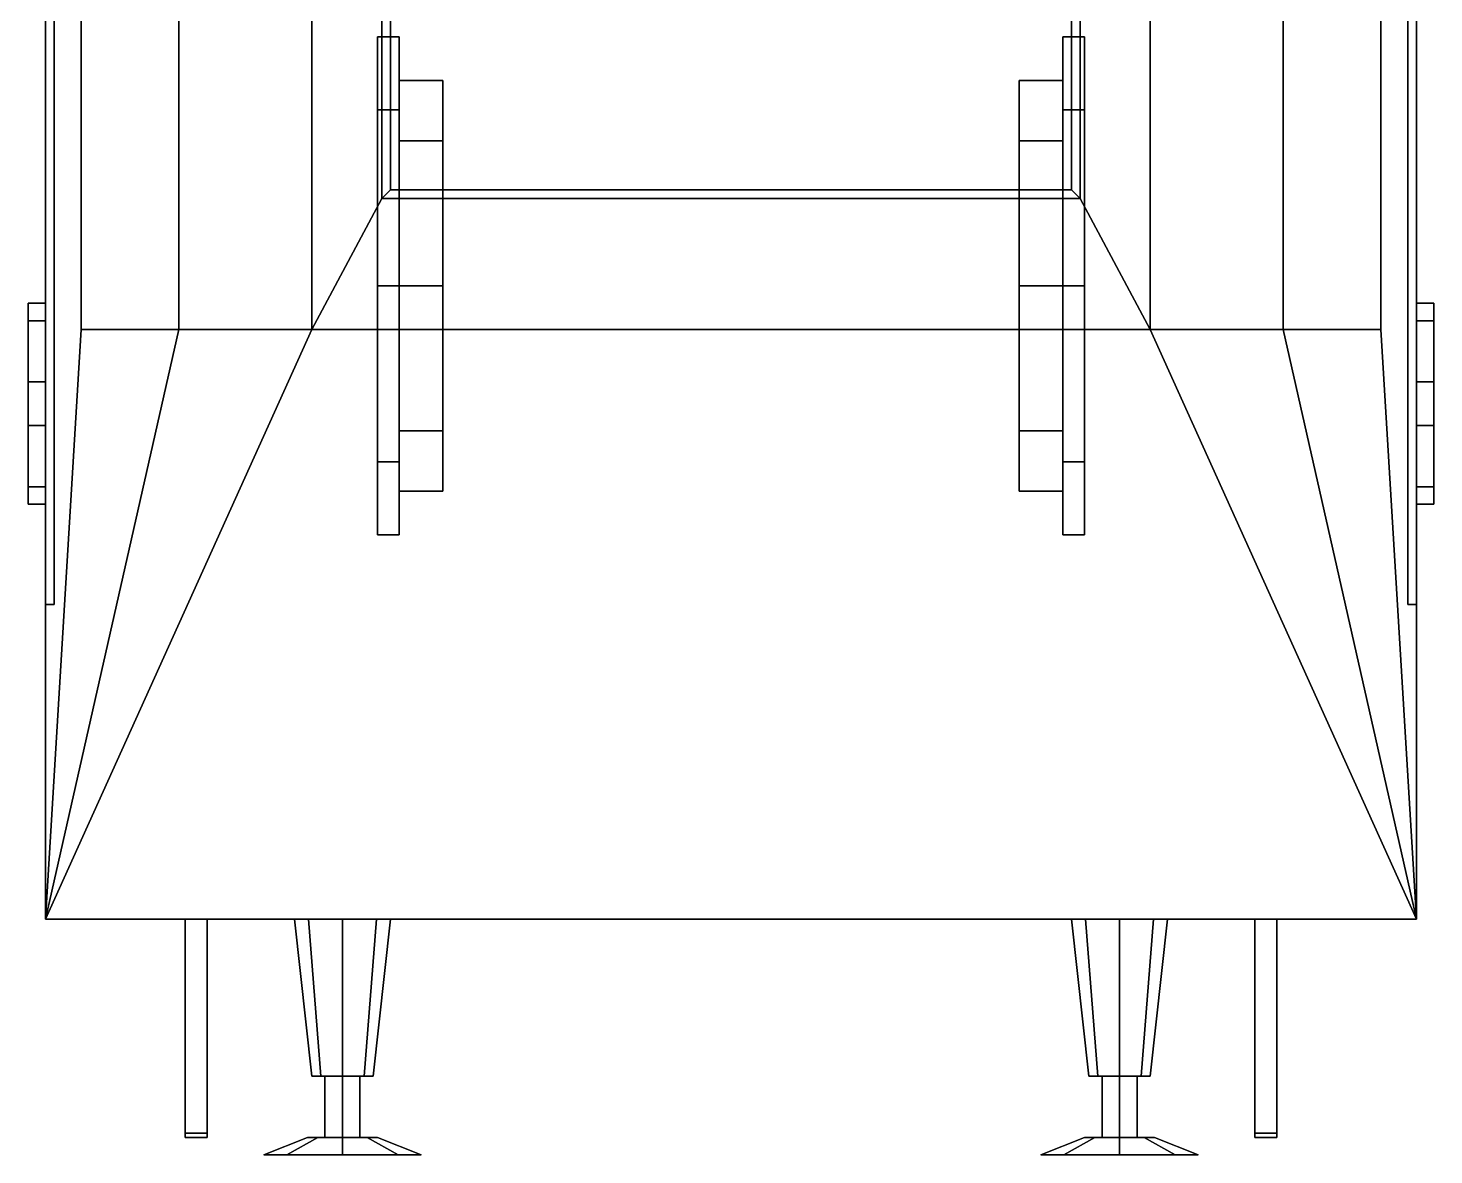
# Model space of a CAD drawing. Extents: x -1.78 to 1.78, y -3.93 to 5.07.
# Drawn here: x -1.61 to 1.61, y -3.93 to -1.35 of the extents above; entities that cross this region are included whole.
import ezdxf

# ---------------------------------------------------------------- set-up
doc = ezdxf.new("R2010")
doc.units = 0
doc.layers.get('0').update_dxf_attribs({"linetype": 'CONTINUOUS'})
doc.layers.add('BUFFER', color=1, linetype='CONTINUOUS')
doc.layers.add('WHEELS', color=2, linetype='CONTINUOUS')

msp = doc.modelspace()

# ---------------------------------------------------------------- linework, layer by layer
for points in [[(-1.57, 3.93, 0.88), (-1.57, -3.39, 0.88), (-1.57, 1.5, 1.13), (-1.57, 3.93, 1.13)], [(1.57, 1.5, 1.13), (1.57, -3.39, 0.88), (1.57, 3.93, 0.88), (1.57, 3.93, 1.13)], [(-1.4883, 0.28, 2.965), (-1.57, 2.02, 2.66), (-1.57, -3.39, 2.66), (-1.4883, -2.04, 2.965)], [(1.57, 2.02, 2.66), (1.4883, 0.28, 2.965), (1.4883, -2.04, 2.965), (1.57, -3.39, 2.66)], [(-1.57, 1.5, 1.13), (-1.57, -3.39, 0.88), (-1.57, -3.39, 2.66), (-1.57, 1.5, 2.66)], [(1.57, -3.39, 2.66), (1.57, -3.39, 0.88), (1.57, 1.5, 1.13), (1.57, 1.5, 2.66)], [(-1.265, 0.28, 3.1883), (-1.4883, 0.28, 2.965), (-1.4883, -2.04, 2.965), (-1.265, -2.04, 3.1883)], [(-0.96, 0.28, 3.27), (-1.265, 0.28, 3.1883), (-1.265, -2.04, 3.1883), (-0.96, -2.04, 3.27)], [(-0.8, -0.09, 3.27), (-0.96, 0.28, 3.27), (-0.96, -2.04, 3.27), (-0.8, -1.74, 3.27)], [(0.96, 0.28, 3.27), (0.8, -0.09, 3.27), (0.8, -1.74, 3.27), (0.96, -2.04, 3.27)], [(1.265, 0.28, 3.1883), (0.96, 0.28, 3.27), (0.96, -2.04, 3.27), (1.265, -2.04, 3.1883)], [(1.4883, 0.28, 2.965), (1.265, 0.28, 3.1883), (1.265, -2.04, 3.1883), (1.4883, -2.04, 2.965)], [(-0.8, -0.09, 3.27), (-0.8, -1.74, 3.27), (-0.8, -1.74, 3.86), (-0.8, -0.81, 3.86)], [(0.8, -1.74, 3.86), (0.8, -1.74, 3.27), (0.8, -0.09, 3.27), (0.8, -0.81, 3.86)], [(-0.8, -1.74, 3.86), (-0.8, -0.81, 3.86), (-0.78, -0.81, 3.86), (-0.78, -1.72, 3.86)], [(-0.78, -0.81, 2.67), (-0.78, -1.72, 2.67), (0.78, -1.72, 2.67), (0.78, -0.81, 2.67)], [(-0.78, -0.81, 3.86), (-0.78, -1.72, 3.86), (-0.78, -1.72, 2.67), (-0.78, -0.81, 2.67)], [(0.78, -1.72, 3.86), (0.78, -0.81, 3.86), (0.8, -0.81, 3.86), (0.8, -1.74, 3.86)], [(0.78, -0.81, 2.67), (0.78, -1.72, 2.67), (0.78, -1.72, 3.86), (0.78, -0.81, 3.86)], [(-1.57, -1.23, 0.35), (-1.57, -2.67, 0.35), (-1.57, -2.67, 0.88), (-1.57, -1.23, 0.88)], [(-1.55, -1.23, 0.35), (-1.55, -2.67, 0.35), (-1.57, -2.67, 0.35), (-1.57, -1.23, 0.35)], [(-1.55, -2.67, 0.88), (-1.55, -2.67, 0.35), (-1.55, -1.23, 0.35), (-1.55, -1.23, 0.88)], [(1.55, -1.23, 0.35), (1.55, -2.67, 0.35), (1.55, -2.67, 0.88), (1.55, -1.23, 0.88)], [(1.57, -1.23, 0.35), (1.57, -2.67, 0.35), (1.55, -2.67, 0.35), (1.55, -1.23, 0.35)], [(1.57, -2.67, 0.88), (1.57, -2.67, 0.35), (1.57, -1.23, 0.35), (1.57, -1.23, 0.88)], [(0.8, -1.74, 3.86), (-0.8, -1.74, 3.86), (-0.78, -1.72, 3.86), (0.78, -1.72, 3.86)], [(-0.78, -1.72, 2.67), (-0.78, -1.72, 3.86), (0.78, -1.72, 3.86), (0.78, -1.72, 2.67)], [(-0.8, -1.74, 3.27), (-0.96, -2.04, 3.27), (0.96, -2.04, 3.27), (0.8, -1.74, 3.27)], [(-0.8, -1.74, 3.86), (-0.8, -1.74, 3.27), (0.8, -1.74, 3.27), (0.8, -1.74, 3.86)], [(-1.57, -1.98, 2.26), (-1.57, -1.98, 2.2), (-1.61, -1.98, 2.2), (-1.61, -1.98, 2.26)], [(-1.61, -1.98, 2.26), (-1.61, -1.98, 2.2), (-1.61, -2.44, 2.2), (-1.61, -2.44, 2.26)], [(-1.61, -2.44, 2.2), (-1.61, -1.98, 2.2), (-1.57, -1.98, 2.2), (-1.57, -2.44, 2.2)], [(-1.61, -1.98, 1.94), (-1.61, -1.98, 1.88), (-1.61, -2.44, 1.88), (-1.61, -2.44, 1.94)], [(-1.61, -2.44, 1.88), (-1.61, -1.98, 1.88), (-1.57, -1.98, 1.88), (-1.57, -2.44, 1.88)], [(-1.57, -2.44, 1.94), (-1.57, -1.98, 1.94), (-1.61, -1.98, 1.94), (-1.61, -2.44, 1.94)], [(-1.57, -1.98, 1.94), (-1.57, -1.98, 1.88), (-1.61, -1.98, 1.88), (-1.61, -1.98, 1.94)], [(-1.57, -2.44, 2.26), (-1.57, -1.98, 2.26), (-1.61, -1.98, 2.26), (-1.61, -2.44, 2.26)], [(1.61, -1.98, 2.26), (1.61, -1.98, 2.2), (1.57, -1.98, 2.2), (1.57, -1.98, 2.26)], [(1.61, -1.98, 2.2), (1.61, -2.44, 2.2), (1.57, -2.44, 2.2), (1.57, -1.98, 2.2)], [(1.61, -1.98, 1.88), (1.61, -2.44, 1.88), (1.57, -2.44, 1.88), (1.57, -1.98, 1.88)], [(1.57, -1.98, 1.94), (1.57, -2.44, 1.94), (1.61, -2.44, 1.94), (1.61, -1.98, 1.94)], [(1.61, -1.98, 1.94), (1.61, -1.98, 1.88), (1.57, -1.98, 1.88), (1.57, -1.98, 1.94)], [(1.57, -1.98, 2.26), (1.57, -2.44, 2.26), (1.61, -2.44, 2.26), (1.61, -1.98, 2.26)], [(1.61, -2.44, 2.26), (1.61, -2.44, 2.2), (1.61, -1.98, 2.2), (1.61, -1.98, 2.26)], [(1.61, -2.44, 1.94), (1.61, -2.44, 1.88), (1.61, -1.98, 1.88), (1.61, -1.98, 1.94)], [(-1.61, -2.02, 2.2), (-1.61, -2.02, 1.94), (-1.61, -2.16, 1.94), (-1.61, -2.16, 2.2)], [(-1.57, -2.02, 2.2), (-1.57, -2.02, 1.94), (-1.61, -2.02, 1.94), (-1.61, -2.02, 2.2)], [(1.61, -2.02, 2.2), (1.61, -2.02, 1.94), (1.57, -2.02, 1.94), (1.57, -2.02, 2.2)], [(1.61, -2.16, 2.2), (1.61, -2.16, 1.94), (1.61, -2.02, 1.94), (1.61, -2.02, 2.2)], [(-0.96, -2.04, 3.27), (-1.57, -3.39, 2.66), (1.57, -3.39, 2.66), (0.96, -2.04, 3.27)], [(-0.96, -2.04, 3.27), (-1.265, -2.04, 3.1883), (-1.57, -3.39, 2.66)], [(-1.265, -2.04, 3.1883), (-1.4883, -2.04, 2.965), (-1.57, -3.39, 2.66)], [(1.265, -2.04, 3.1883), (0.96, -2.04, 3.27), (1.57, -3.39, 2.66)], [(1.4883, -2.04, 2.965), (1.265, -2.04, 3.1883), (1.57, -3.39, 2.66)], [(-1.61, -2.16, 2.2), (-1.61, -2.16, 1.94), (-1.57, -2.16, 1.94), (-1.57, -2.16, 2.2)], [(1.57, -2.16, 2.2), (1.57, -2.16, 1.94), (1.61, -2.16, 1.94), (1.61, -2.16, 2.2)], [(-1.57, -2.26, 2.2), (-1.57, -2.26, 1.94), (-1.61, -2.26, 1.94), (-1.61, -2.26, 2.2)], [(-1.61, -2.26, 2.2), (-1.61, -2.26, 1.94), (-1.61, -2.4, 1.94), (-1.61, -2.4, 2.2)], [(1.61, -2.26, 2.2), (1.61, -2.26, 1.94), (1.57, -2.26, 1.94), (1.57, -2.26, 2.2)], [(1.61, -2.4, 2.2), (1.61, -2.4, 1.94), (1.61, -2.26, 1.94), (1.61, -2.26, 2.2)], [(-1.61, -2.4, 2.2), (-1.61, -2.4, 1.94), (-1.57, -2.4, 1.94), (-1.57, -2.4, 2.2)], [(1.57, -2.4, 2.2), (1.57, -2.4, 1.94), (1.61, -2.4, 1.94), (1.61, -2.4, 2.2)], [(-1.61, -2.44, 2.26), (-1.61, -2.44, 2.2), (-1.57, -2.44, 2.2), (-1.57, -2.44, 2.26)], [(-1.61, -2.44, 1.94), (-1.61, -2.44, 1.88), (-1.57, -2.44, 1.88), (-1.57, -2.44, 1.94)], [(1.57, -2.44, 2.26), (1.57, -2.44, 2.2), (1.61, -2.44, 2.2), (1.61, -2.44, 2.26)], [(1.57, -2.44, 1.94), (1.57, -2.44, 1.88), (1.61, -2.44, 1.88), (1.61, -2.44, 1.94)], [(-1.57, -2.67, 0.88), (-1.57, -2.67, 0.35), (-1.55, -2.67, 0.35), (-1.55, -2.67, 0.88)], [(1.55, -2.67, 0.88), (1.55, -2.67, 0.35), (1.57, -2.67, 0.35), (1.57, -2.67, 0.88)], [(-1.57, -3.39, 2.66), (-1.57, -3.39, 0.88), (1.57, -3.39, 0.88), (1.57, -3.39, 2.66)], [(-1.57, -3.39, 1.13), (-1.57, -3.39, 0.88), (1.57, -3.39, 0.88), (1.57, -3.39, 1.13)], [(-1.25, -3.39, 1.21), (-1.25, -3.89, 1.21), (-1.25, -3.88, 2.62), (-1.25, -3.39, 2.62)], [(-1.2, -3.39, 1.21), (-1.2, -3.89, 1.21), (-1.25, -3.89, 1.21), (-1.25, -3.39, 1.21)], [(-1.25, -3.39, 2.62), (-1.25, -3.88, 2.62), (-1.2, -3.88, 2.62), (-1.2, -3.39, 2.62)], [(-1.2, -3.88, 2.62), (-1.2, -3.89, 1.21), (-1.2, -3.39, 1.21), (-1.2, -3.39, 2.62)], [(1.2, -3.39, 1.21), (1.2, -3.89, 1.21), (1.2, -3.88, 2.62), (1.2, -3.39, 2.62)], [(1.25, -3.39, 1.21), (1.25, -3.89, 1.21), (1.2, -3.89, 1.21), (1.2, -3.39, 1.21)], [(1.2, -3.39, 2.62), (1.2, -3.88, 2.62), (1.25, -3.88, 2.62), (1.25, -3.39, 2.62)], [(1.25, -3.88, 2.62), (1.25, -3.89, 1.21), (1.25, -3.39, 1.21), (1.25, -3.39, 2.62)], [(-1.25, -3.88, 2.62), (-1.25, -3.89, 1.21), (-1.2, -3.89, 1.21), (-1.2, -3.88, 2.62)], [(1.2, -3.88, 2.62), (1.2, -3.89, 1.21), (1.25, -3.89, 1.21), (1.25, -3.88, 2.62)]]:
    msp.add_3dface(points)
at = {"layer": 'BUFFER'}
for points in [[(-1, -3.39, 1.01), (-0.9678, -3.39, 0.9322), (-0.9395, -3.75, 0.9605), (-0.96, -3.75, 1.01)], [(-0.9678, -3.39, 1.0878), (-1, -3.39, 1.01), (-0.96, -3.75, 1.01), (-0.9395, -3.75, 1.0595)], [(-0.9678, -3.39, 0.9322), (-0.89, -3.39, 0.9), (-0.89, -3.75, 0.94), (-0.9395, -3.75, 0.9605)], [(-0.89, -3.39, 1.12), (-0.9678, -3.39, 1.0878), (-0.9395, -3.75, 1.0595), (-0.89, -3.75, 1.08)], [(-0.89, -3.39, 0.9), (-0.8122, -3.39, 0.9322), (-0.8405, -3.75, 0.9605), (-0.89, -3.75, 0.94)], [(-0.8122, -3.39, 1.0878), (-0.89, -3.39, 1.12), (-0.89, -3.75, 1.08), (-0.8405, -3.75, 1.0595)], [(-0.8122, -3.39, 0.9322), (-0.78, -3.39, 1.01), (-0.82, -3.75, 1.01), (-0.8405, -3.75, 0.9605)], [(-0.78, -3.39, 1.01), (-0.8122, -3.39, 1.0878), (-0.8405, -3.75, 1.0595), (-0.82, -3.75, 1.01)], [(0.78, -3.39, 1.01), (0.8122, -3.39, 0.9322), (0.8405, -3.75, 0.9605), (0.82, -3.75, 1.01)], [(0.8122, -3.39, 1.0878), (0.78, -3.39, 1.01), (0.82, -3.75, 1.01), (0.8405, -3.75, 1.0595)], [(0.8122, -3.39, 0.9322), (0.89, -3.39, 0.9), (0.89, -3.75, 0.94), (0.8405, -3.75, 0.9605)], [(0.89, -3.39, 1.12), (0.8122, -3.39, 1.0878), (0.8405, -3.75, 1.0595), (0.89, -3.75, 1.08)], [(0.89, -3.39, 0.9), (0.9678, -3.39, 0.9322), (0.9395, -3.75, 0.9605), (0.89, -3.75, 0.94)], [(0.9678, -3.39, 1.0878), (0.89, -3.39, 1.12), (0.89, -3.75, 1.08), (0.9395, -3.75, 1.0595)], [(0.9678, -3.39, 0.9322), (1, -3.39, 1.01), (0.96, -3.75, 1.01), (0.9395, -3.75, 0.9605)], [(1, -3.39, 1.01), (0.9678, -3.39, 1.0878), (0.9395, -3.75, 1.0595), (0.96, -3.75, 1.01)], [(-0.89, -3.75, 0.94), (-0.9395, -3.75, 1.0595), (-0.96, -3.75, 1.01), (-0.9395, -3.75, 0.9605)], [(-0.8405, -3.75, 0.9605), (-0.89, -3.75, 1.08), (-0.9395, -3.75, 1.0595), (-0.89, -3.75, 0.94)], [(-0.93, -3.89, 1.01), (-0.89, -3.89, 1.05), (-0.89, -3.75, 1.05), (-0.93, -3.75, 1.01)], [(-0.89, -3.89, 0.97), (-0.93, -3.89, 1.01), (-0.93, -3.75, 1.01), (-0.89, -3.75, 0.97)], [(-0.89, -3.89, 1.05), (-0.85, -3.89, 1.01), (-0.85, -3.75, 1.01), (-0.89, -3.75, 1.05)], [(-0.85, -3.89, 1.01), (-0.89, -3.89, 0.97), (-0.89, -3.75, 0.97), (-0.85, -3.75, 1.01)], [(-0.82, -3.75, 1.01), (-0.8405, -3.75, 1.0595), (-0.89, -3.75, 1.08), (-0.8405, -3.75, 0.9605)], [(0.89, -3.75, 0.94), (0.8405, -3.75, 1.0595), (0.82, -3.75, 1.01), (0.8405, -3.75, 0.9605)], [(0.9395, -3.75, 0.9605), (0.89, -3.75, 1.08), (0.8405, -3.75, 1.0595), (0.89, -3.75, 0.94)], [(0.89, -3.89, 0.97), (0.85, -3.89, 1.01), (0.85, -3.75, 1.01), (0.89, -3.75, 0.97)], [(0.85, -3.89, 1.01), (0.89, -3.89, 1.05), (0.89, -3.75, 1.05), (0.85, -3.75, 1.01)], [(0.93, -3.89, 1.01), (0.89, -3.89, 0.97), (0.89, -3.75, 0.97), (0.93, -3.75, 1.01)], [(0.89, -3.89, 1.05), (0.93, -3.89, 1.01), (0.93, -3.75, 1.01), (0.89, -3.75, 1.05)], [(0.96, -3.75, 1.01), (0.9395, -3.75, 1.0595), (0.89, -3.75, 1.08), (0.9395, -3.75, 0.9605)], [(-0.97, -3.89, 1.01), (-0.9466, -3.89, 0.9534), (-1.0173, -3.93, 0.8827), (-1.07, -3.93, 1.01)], [(-0.9466, -3.89, 1.0666), (-0.97, -3.89, 1.01), (-1.07, -3.93, 1.01), (-1.0173, -3.93, 1.1373)], [(-0.9466, -3.89, 0.9534), (-0.89, -3.89, 0.93), (-0.89, -3.93, 0.83), (-1.0173, -3.93, 0.8827)], [(-0.89, -3.89, 1.09), (-0.9466, -3.89, 1.0666), (-1.0173, -3.93, 1.1373), (-0.89, -3.93, 1.19)], [(-0.97, -3.89, 1.01), (-0.9466, -3.89, 1.0666), (-0.89, -3.89, 1.09), (-0.9466, -3.89, 0.9534)], [(-0.9466, -3.89, 0.9534), (-0.89, -3.89, 1.09), (-0.8334, -3.89, 1.0666), (-0.89, -3.89, 0.93)], [(-0.89, -3.89, 0.93), (-0.8334, -3.89, 1.0666), (-0.81, -3.89, 1.01), (-0.8334, -3.89, 0.9534)], [(-0.89, -3.89, 0.93), (-0.8334, -3.89, 0.9534), (-0.7627, -3.93, 0.8827), (-0.89, -3.93, 0.83)], [(-0.8334, -3.89, 1.0666), (-0.89, -3.89, 1.09), (-0.89, -3.93, 1.19), (-0.7627, -3.93, 1.1373)], [(-0.8334, -3.89, 0.9534), (-0.81, -3.89, 1.01), (-0.71, -3.93, 1.01), (-0.7627, -3.93, 0.8827)], [(-0.81, -3.89, 1.01), (-0.8334, -3.89, 1.0666), (-0.7627, -3.93, 1.1373), (-0.71, -3.93, 1.01)], [(0.81, -3.89, 1.01), (0.8334, -3.89, 0.9534), (0.7627, -3.93, 0.8827), (0.71, -3.93, 1.01)], [(0.8334, -3.89, 1.0666), (0.81, -3.89, 1.01), (0.71, -3.93, 1.01), (0.7627, -3.93, 1.1373)], [(0.8334, -3.89, 0.9534), (0.89, -3.89, 0.93), (0.89, -3.93, 0.83), (0.7627, -3.93, 0.8827)], [(0.89, -3.89, 1.09), (0.8334, -3.89, 1.0666), (0.7627, -3.93, 1.1373), (0.89, -3.93, 1.19)], [(0.81, -3.89, 1.01), (0.8334, -3.89, 1.0666), (0.89, -3.89, 1.09), (0.8334, -3.89, 0.9534)], [(0.8334, -3.89, 0.9534), (0.89, -3.89, 1.09), (0.9466, -3.89, 1.0666), (0.89, -3.89, 0.93)], [(0.89, -3.89, 0.93), (0.9466, -3.89, 1.0666), (0.97, -3.89, 1.01), (0.9466, -3.89, 0.9534)], [(0.89, -3.89, 0.93), (0.9466, -3.89, 0.9534), (1.0173, -3.93, 0.8827), (0.89, -3.93, 0.83)], [(0.9466, -3.89, 1.0666), (0.89, -3.89, 1.09), (0.89, -3.93, 1.19), (1.0173, -3.93, 1.1373)], [(0.9466, -3.89, 0.9534), (0.97, -3.89, 1.01), (1.07, -3.93, 1.01), (1.0173, -3.93, 0.8827)], [(0.97, -3.89, 1.01), (0.9466, -3.89, 1.0666), (1.0173, -3.93, 1.1373), (1.07, -3.93, 1.01)], [(-1.0173, -3.93, 1.1373), (-1.07, -3.93, 1.01), (-1.0173, -3.93, 0.8827), (-0.89, -3.93, 1.19)], [(-0.89, -3.93, 1.19), (-1.0173, -3.93, 0.8827), (-0.89, -3.93, 0.83), (-0.7627, -3.93, 1.1373)], [(-0.7627, -3.93, 1.1373), (-0.89, -3.93, 0.83), (-0.7627, -3.93, 0.8827), (-0.71, -3.93, 1.01)], [(0.7627, -3.93, 1.1373), (0.71, -3.93, 1.01), (0.7627, -3.93, 0.8827), (0.89, -3.93, 1.19)], [(0.89, -3.93, 1.19), (0.7627, -3.93, 0.8827), (0.89, -3.93, 0.83), (1.0173, -3.93, 1.1373)], [(1.0173, -3.93, 1.1373), (0.89, -3.93, 0.83), (1.0173, -3.93, 0.8827), (1.07, -3.93, 1.01)]]:
    msp.add_3dface(points, dxfattribs=at)
at = {"layer": 'WHEELS'}
for points in [[(-0.81, -2.51, 0.47), (-0.81, -1.5369, 0.8731), (-0.81, -1.37, 0.47), (-0.81, -2.3431, 0.0669)], [(-0.76, -1.5369, 0.8731), (-0.76, -1.37, 0.47), (-0.81, -1.37, 0.47), (-0.81, -1.5369, 0.8731)], [(-0.81, -2.3431, 0.0669), (-0.81, -1.37, 0.47), (-0.81, -1.5369, 0.0669), (-0.81, -1.94, -0.1)], [(-0.76, -1.37, 0.47), (-0.76, -1.5369, 0.0669), (-0.81, -1.5369, 0.0669), (-0.81, -1.37, 0.47)], [(-0.76, -1.6077, 0.8023), (-0.76, -1.47, 0.47), (-0.76, -1.37, 0.47), (-0.76, -1.5369, 0.8731)], [(-0.76, -1.47, 0.47), (-0.76, -1.6077, 0.1377), (-0.76, -1.5369, 0.0669), (-0.76, -1.37, 0.47)], [(0.76, -1.37, 0.47), (0.76, -1.5369, 0.8731), (0.81, -1.5369, 0.8731), (0.81, -1.37, 0.47)], [(0.76, -1.47, 0.47), (0.76, -1.6077, 0.8023), (0.76, -1.5369, 0.8731), (0.76, -1.37, 0.47)], [(0.76, -1.5369, 0.0669), (0.76, -1.37, 0.47), (0.81, -1.37, 0.47), (0.81, -1.5369, 0.0669)], [(0.76, -1.6077, 0.1377), (0.76, -1.47, 0.47), (0.76, -1.37, 0.47), (0.76, -1.5369, 0.0669)], [(0.81, -1.37, 0.47), (0.81, -2.3431, 0.8731), (0.81, -2.51, 0.47), (0.81, -1.5369, 0.0669)], [(0.81, -1.5369, 0.8731), (0.81, -1.94, 1.04), (0.81, -2.3431, 0.8731), (0.81, -1.37, 0.47)], [(-0.66, -1.6077, 0.8023), (-0.66, -1.47, 0.47), (-0.76, -1.47, 0.47), (-0.76, -1.6077, 0.8023)], [(-0.66, -1.47, 0.47), (-0.66, -1.6077, 0.1377), (-0.76, -1.6077, 0.1377), (-0.76, -1.47, 0.47)], [(-0.66, -1.47, 0.47), (-0.66, -2.2723, 0.1377), (-0.66, -1.94), (-0.66, -1.6077, 0.1377)], [(-0.66, -1.6077, 0.8023), (-0.66, -2.41, 0.47), (-0.66, -2.2723, 0.1377), (-0.66, -1.47, 0.47)], [(0.66, -1.94, 0.94), (0.66, -1.6077, 0.8023), (0.66, -1.47, 0.47), (0.66, -2.2723, 0.8023)], [(0.66, -2.2723, 0.8023), (0.66, -1.47, 0.47), (0.66, -1.6077, 0.1377), (0.66, -2.41, 0.47)], [(0.66, -1.47, 0.47), (0.66, -1.6077, 0.8023), (0.76, -1.6077, 0.8023), (0.76, -1.47, 0.47)], [(0.66, -1.6077, 0.1377), (0.66, -1.47, 0.47), (0.76, -1.47, 0.47), (0.76, -1.6077, 0.1377)], [(-0.81, -2.3431, 0.8731), (-0.81, -1.94, 1.04), (-0.81, -1.5369, 0.8731), (-0.81, -2.51, 0.47)], [(-0.76, -1.5369, 0.0669), (-0.76, -1.94, -0.1), (-0.81, -1.94, -0.1), (-0.81, -1.5369, 0.0669)], [(-0.76, -1.94, 1.04), (-0.76, -1.5369, 0.8731), (-0.81, -1.5369, 0.8731), (-0.81, -1.94, 1.04)], [(-0.76, -1.94, 0.94), (-0.76, -1.6077, 0.8023), (-0.76, -1.5369, 0.8731), (-0.76, -1.94, 1.04)], [(-0.76, -1.6077, 0.1377), (-0.76, -1.94), (-0.76, -1.94, -0.1), (-0.76, -1.5369, 0.0669)], [(0.76, -1.6077, 0.8023), (0.76, -1.94, 0.94), (0.76, -1.94, 1.04), (0.76, -1.5369, 0.8731)], [(0.76, -1.94), (0.76, -1.6077, 0.1377), (0.76, -1.5369, 0.0669), (0.76, -1.94, -0.1)], [(0.76, -1.94, -0.1), (0.76, -1.5369, 0.0669), (0.81, -1.5369, 0.0669), (0.81, -1.94, -0.1)], [(0.76, -1.5369, 0.8731), (0.76, -1.94, 1.04), (0.81, -1.94, 1.04), (0.81, -1.5369, 0.8731)], [(0.81, -1.5369, 0.0669), (0.81, -2.51, 0.47), (0.81, -2.3431, 0.0669), (0.81, -1.94, -0.1)], [(-0.66, -1.94, 0.94), (-0.66, -1.6077, 0.8023), (-0.76, -1.6077, 0.8023), (-0.76, -1.94, 0.94)], [(-0.66, -1.6077, 0.1377), (-0.66, -1.94), (-0.76, -1.94), (-0.76, -1.6077, 0.1377)], [(-0.66, -1.94, 0.94), (-0.66, -2.2723, 0.8023), (-0.66, -2.41, 0.47), (-0.66, -1.6077, 0.8023)], [(0.66, -1.6077, 0.8023), (0.66, -1.94, 0.94), (0.76, -1.94, 0.94), (0.76, -1.6077, 0.8023)], [(0.66, -2.41, 0.47), (0.66, -1.6077, 0.1377), (0.66, -1.94), (0.66, -2.2723, 0.1377)], [(0.66, -1.94), (0.66, -1.6077, 0.1377), (0.76, -1.6077, 0.1377), (0.76, -1.94)], [(-0.76, -1.94, -0.1), (-0.76, -2.3431, 0.0669), (-0.81, -2.3431, 0.0669), (-0.81, -1.94, -0.1)], [(-0.76, -2.3431, 0.8731), (-0.76, -1.94, 1.04), (-0.81, -1.94, 1.04), (-0.81, -2.3431, 0.8731)], [(-0.76, -2.2723, 0.8023), (-0.76, -1.94, 0.94), (-0.76, -1.94, 1.04), (-0.76, -2.3431, 0.8731)], [(-0.66, -2.2723, 0.8023), (-0.66, -1.94, 0.94), (-0.76, -1.94, 0.94), (-0.76, -2.2723, 0.8023)], [(-0.76, -1.94), (-0.76, -2.2723, 0.1377), (-0.76, -2.3431, 0.0669), (-0.76, -1.94, -0.1)], [(-0.66, -1.94), (-0.66, -2.2723, 0.1377), (-0.76, -2.2723, 0.1377), (-0.76, -1.94)], [(0.66, -1.94, 0.94), (0.66, -2.2723, 0.8023), (0.76, -2.2723, 0.8023), (0.76, -1.94, 0.94)], [(0.66, -2.2723, 0.1377), (0.66, -1.94), (0.76, -1.94), (0.76, -2.2723, 0.1377)], [(0.76, -1.94, 0.94), (0.76, -2.2723, 0.8023), (0.76, -2.3431, 0.8731), (0.76, -1.94, 1.04)], [(0.76, -2.2723, 0.1377), (0.76, -1.94), (0.76, -1.94, -0.1), (0.76, -2.3431, 0.0669)], [(0.76, -2.3431, 0.0669), (0.76, -1.94, -0.1), (0.81, -1.94, -0.1), (0.81, -2.3431, 0.0669)], [(0.76, -1.94, 1.04), (0.76, -2.3431, 0.8731), (0.81, -2.3431, 0.8731), (0.81, -1.94, 1.04)], [(-0.76, -2.41, 0.47), (-0.76, -2.2723, 0.8023), (-0.76, -2.3431, 0.8731), (-0.76, -2.51, 0.47)], [(-0.66, -2.41, 0.47), (-0.66, -2.2723, 0.8023), (-0.76, -2.2723, 0.8023), (-0.76, -2.41, 0.47)], [(-0.76, -2.2723, 0.1377), (-0.76, -2.41, 0.47), (-0.76, -2.51, 0.47), (-0.76, -2.3431, 0.0669)], [(-0.66, -2.2723, 0.1377), (-0.66, -2.41, 0.47), (-0.76, -2.41, 0.47), (-0.76, -2.2723, 0.1377)], [(0.66, -2.2723, 0.8023), (0.66, -2.41, 0.47), (0.76, -2.41, 0.47), (0.76, -2.2723, 0.8023)], [(0.66, -2.41, 0.47), (0.66, -2.2723, 0.1377), (0.76, -2.2723, 0.1377), (0.76, -2.41, 0.47)], [(0.76, -2.2723, 0.8023), (0.76, -2.41, 0.47), (0.76, -2.51, 0.47), (0.76, -2.3431, 0.8731)], [(0.76, -2.41, 0.47), (0.76, -2.2723, 0.1377), (0.76, -2.3431, 0.0669), (0.76, -2.51, 0.47)], [(-0.76, -2.51, 0.47), (-0.76, -2.3431, 0.8731), (-0.81, -2.3431, 0.8731), (-0.81, -2.51, 0.47)], [(-0.76, -2.3431, 0.0669), (-0.76, -2.51, 0.47), (-0.81, -2.51, 0.47), (-0.81, -2.3431, 0.0669)], [(0.76, -2.3431, 0.8731), (0.76, -2.51, 0.47), (0.81, -2.51, 0.47), (0.81, -2.3431, 0.8731)], [(0.76, -2.51, 0.47), (0.76, -2.3431, 0.0669), (0.81, -2.3431, 0.0669), (0.81, -2.51, 0.47)]]:
    msp.add_3dface(points, dxfattribs=at)

doc.saveas('drawing.dxf')
